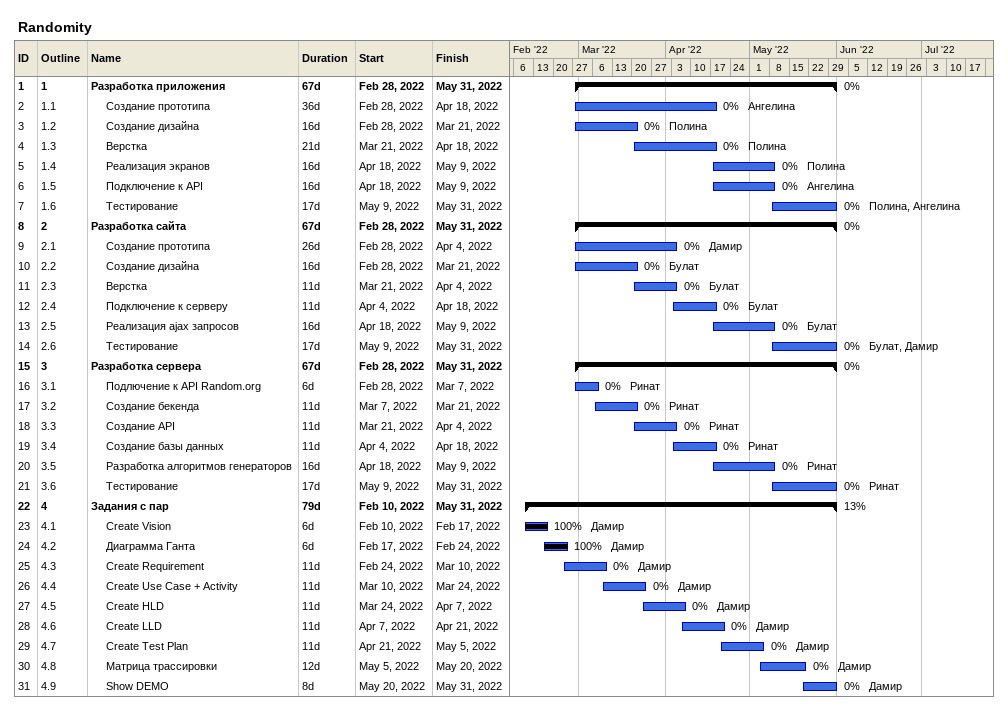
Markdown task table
Randomity

| ID | WBS | Task | Duration | Start | Finish | Resources | % complete |
|---|---|---|---|---|---|---|---|
| 1 | 1 | **Разработка приложения** | 67d | 2022-02-28 | 2022-05-31 |  | 0 |
| 2 | 1.1 | Создание прототипа | 36d | 2022-02-28 | 2022-04-18 | Ангелина | 0 |
| 3 | 1.2 | Создание дизайна | 16d | 2022-02-28 | 2022-03-21 | Полина | 0 |
| 4 | 1.3 | Верстка | 21d | 2022-03-21 | 2022-04-18 | Полина | 0 |
| 5 | 1.4 | Реализация экранов | 16d | 2022-04-18 | 2022-05-09 | Полина | 0 |
| 6 | 1.5 | Подключение к API | 16d | 2022-04-18 | 2022-05-09 | Ангелина | 0 |
| 7 | 1.6 | Тестирование | 17d | 2022-05-09 | 2022-05-31 | Полина, Ангелина | 0 |
| 8 | 2 | **Разработка сайта** | 67d | 2022-02-28 | 2022-05-31 |  | 0 |
| 9 | 2.1 | Создание прототипа | 26d | 2022-02-28 | 2022-04-04 | Дамир | 0 |
| 10 | 2.2 | Создание дизайна | 16d | 2022-02-28 | 2022-03-21 | Булат | 0 |
| 11 | 2.3 | Верстка | 11d | 2022-03-21 | 2022-04-04 | Булат | 0 |
| 12 | 2.4 | Подключение к серверу | 11d | 2022-04-04 | 2022-04-18 | Булат | 0 |
| 13 | 2.5 | Реализация ajax запросов | 16d | 2022-04-18 | 2022-05-09 | Булат | 0 |
| 14 | 2.6 | Тестирование | 17d | 2022-05-09 | 2022-05-31 | Булат, Дамир | 0 |
| 15 | 3 | **Разработка сервера** | 67d | 2022-02-28 | 2022-05-31 |  | 0 |
| 16 | 3.1 | Подлючение к API Random.org | 6d | 2022-02-28 | 2022-03-07 | Ринат | 0 |
| 17 | 3.2 | Создание бекенда | 11d | 2022-03-07 | 2022-03-21 | Ринат | 0 |
| 18 | 3.3 | Создание API | 11d | 2022-03-21 | 2022-04-04 | Ринат | 0 |
| 19 | 3.4 | Создание базы данных | 11d | 2022-04-04 | 2022-04-18 | Ринат | 0 |
| 20 | 3.5 | Разработка алгоритмов генераторов | 16d | 2022-04-18 | 2022-05-09 | Ринат | 0 |
| 21 | 3.6 | Тестирование | 17d | 2022-05-09 | 2022-05-31 | Ринат | 0 |
| 22 | 4 | **Задания с пар** | 79d | 2022-02-10 | 2022-05-31 |  | 13 |
| 23 | 4.1 | Create Vision | 6d | 2022-02-10 | 2022-02-17 | Дамир | 100 |
| 24 | 4.2 | Диаграмма Ганта | 6d | 2022-02-17 | 2022-02-24 | Дамир | 100 |
| 25 | 4.3 | Create Requirement | 11d | 2022-02-24 | 2022-03-10 | Дамир | 0 |
| 26 | 4.4 | Create Use Case + Activity | 11d | 2022-03-10 | 2022-03-24 | Дамир | 0 |
| 27 | 4.5 | Create HLD | 11d | 2022-03-24 | 2022-04-07 | Дамир | 0 |
| 28 | 4.6 | Create LLD | 11d | 2022-04-07 | 2022-04-21 | Дамир | 0 |
| 29 | 4.7 | Create Test Plan | 11d | 2022-04-21 | 2022-05-05 | Дамир | 0 |
| 30 | 4.8 | Матрица трассировки | 12d | 2022-05-05 | 2022-05-20 | Дамир | 0 |
| 31 | 4.9 | Show DEMO | 8d | 2022-05-20 | 2022-05-31 | Дамир | 0 |
